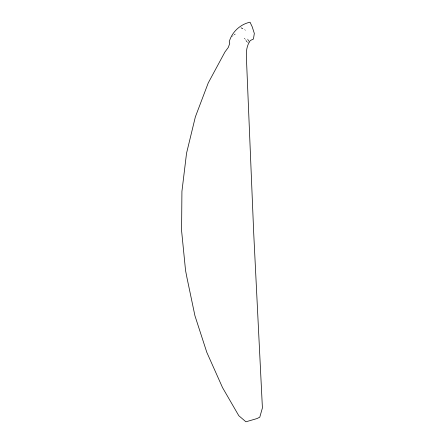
<?xml version="1.0" encoding="UTF-8"?>
<svg xmlns="http://www.w3.org/2000/svg" width="444" height="444" viewBox="0 0 444 444"><rect width="100%" height="100%" fill="white"/><g stroke="black" fill="none" stroke-linecap="round" stroke-linejoin="round"><path stroke-width="0.33" stroke-dasharray="2.22 1.67" d="M231.496 36.835L235.248 34.01L233.167 35.381M240.942 27.756L244.122 28.904M240.903 27.833L245.704 30.297M247.63 42.707L244.466 38.145L247.697 42.741M248.673 40.942L247.43 38.473L248.357 40.854"/><path stroke-width="0.67" d="M249.3 42.18C246.392 46.886 246.104 52.842 246.431 58.208L253.729 233.522L262.41 407.931L259.773 417.194L256.954 418.581L245.926 421.8L238.794 415.701L222.549 387.645L206.81 352.358L194.933 315.717L187.041 278.138L185.548 270.468L181.59 230.714L181.923 191.419L186.541 153.258L195.366 116.883L208.247 82.928L224.958 51.965L228.299 47.436L229.737 43.429L229.221 41.836C231.818 32.129 240.265 24.27 250.028 22.2L252.203 26.768L254.329 33.45L253.435 39.05L250.827 40.276L248.823 42.041"/></g></svg>
